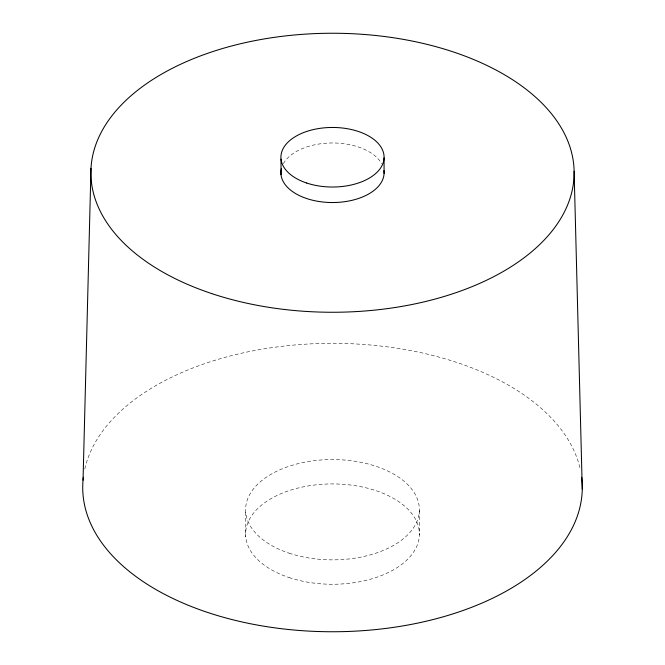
<?xml version="1.0" encoding="UTF-8"?>
<svg xmlns="http://www.w3.org/2000/svg" width="665" height="665" viewBox="0 0 665 665"><rect width="100%" height="100%" fill="white"/><g stroke="black" fill="none" stroke-linecap="round" stroke-linejoin="round"><path stroke-width="0.5" stroke-dasharray="3.33 2.49" d="M419.366 510.587L419.366 534.968M245.742 512.333L245.742 536.721M84.821 468.875A249.782 144.205 0 0 1 332.5 343.331A249.782 144.205 0 0 1 580.179 468.875M283.365 163.69A51.587 29.784 0 0 1 332.5 142.975A51.587 29.784 0 0 1 381.635 163.69M289.059 577.536A86.882 50.158 0 0 0 419.382 534.095A86.882 50.158 0 0 0 289.059 490.654A86.882 50.158 0 0 0 289.059 577.536M289.059 553.147A86.882 50.158 0 0 0 419.382 509.706A86.882 50.158 0 0 0 289.059 466.273A86.882 50.158 0 0 0 289.059 553.147"/><path stroke-width="1" d="M83.042 480.188L90.989 168.378M574.119 171.296L582.266 489.016M384.071 157.871L384.071 173.39M281.021 159.135L281.021 174.654M581.642 477.254A249.782 144.205 0 0 1 332.5 631.75A249.782 144.205 0 0 1 83.358 477.254M383.954 170.631A51.587 29.784 0 0 1 330.663 202.517A51.587 29.784 0 0 1 281.436 168.519M211.686 293.573A241.636 139.509 0 0 0 574.136 172.759A241.636 139.509 0 0 0 211.686 51.937A241.636 139.509 0 0 0 211.686 293.573M306.706 183.033A51.587 29.784 0 0 0 384.087 157.239A51.587 29.784 0 0 0 306.706 131.446A51.587 29.784 0 0 0 306.706 183.033"/></g></svg>
